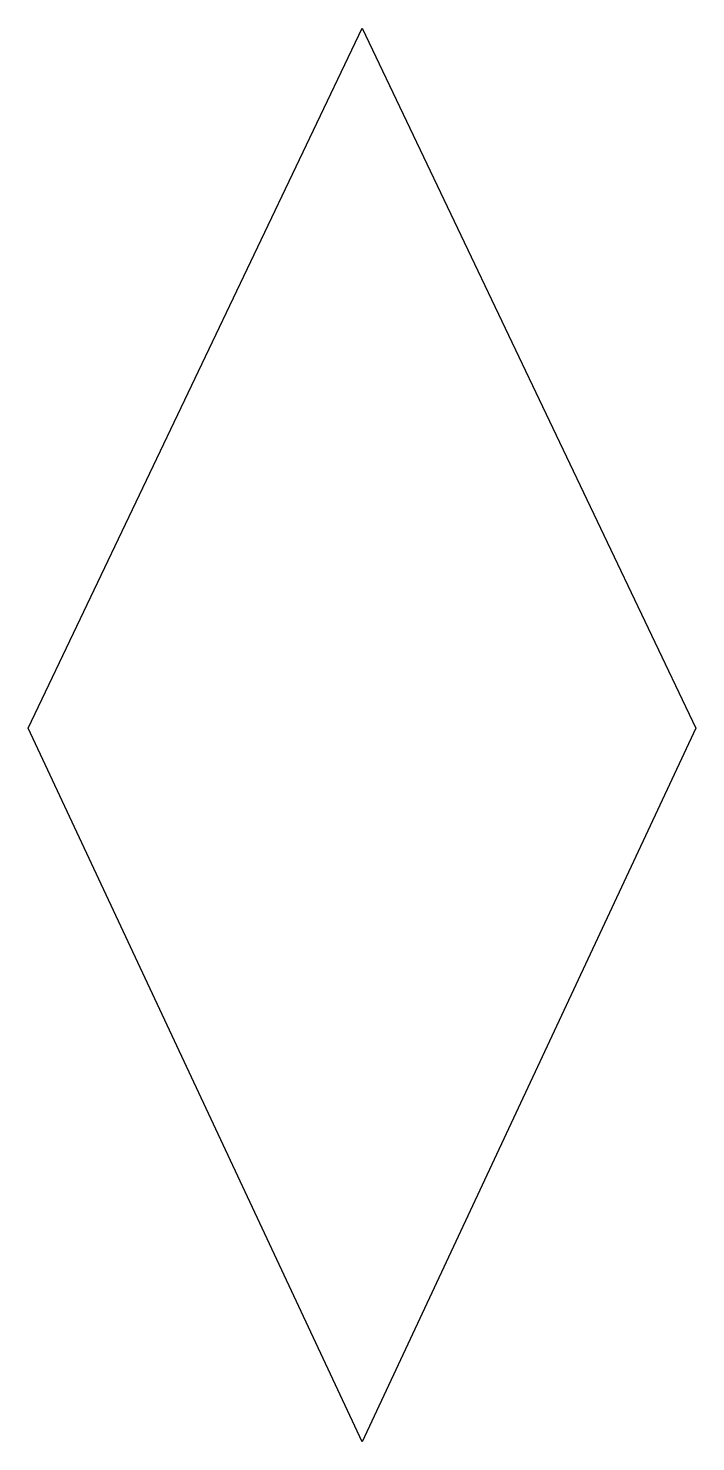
# Model space of a CAD drawing. Header units: millimetres. Extents: x -5.6 to 5.6, y 149.6 to 173.2.
import ezdxf

# ---------------------------------------------------------------- set-up
doc = ezdxf.new("R2010")
doc.units = ezdxf.units.MM
doc.layers.get('0').update_dxf_attribs({"linetype": 'CONTINUOUS'})

msp = doc.modelspace()

# ---------------------------------------------------------------- linework, layer by layer
msp.add_lwpolyline([(5.562, 161.528), (0, 149.639), (-5.562, 161.528), (0, 173.193)], close=True)

doc.saveas('drawing.dxf')
